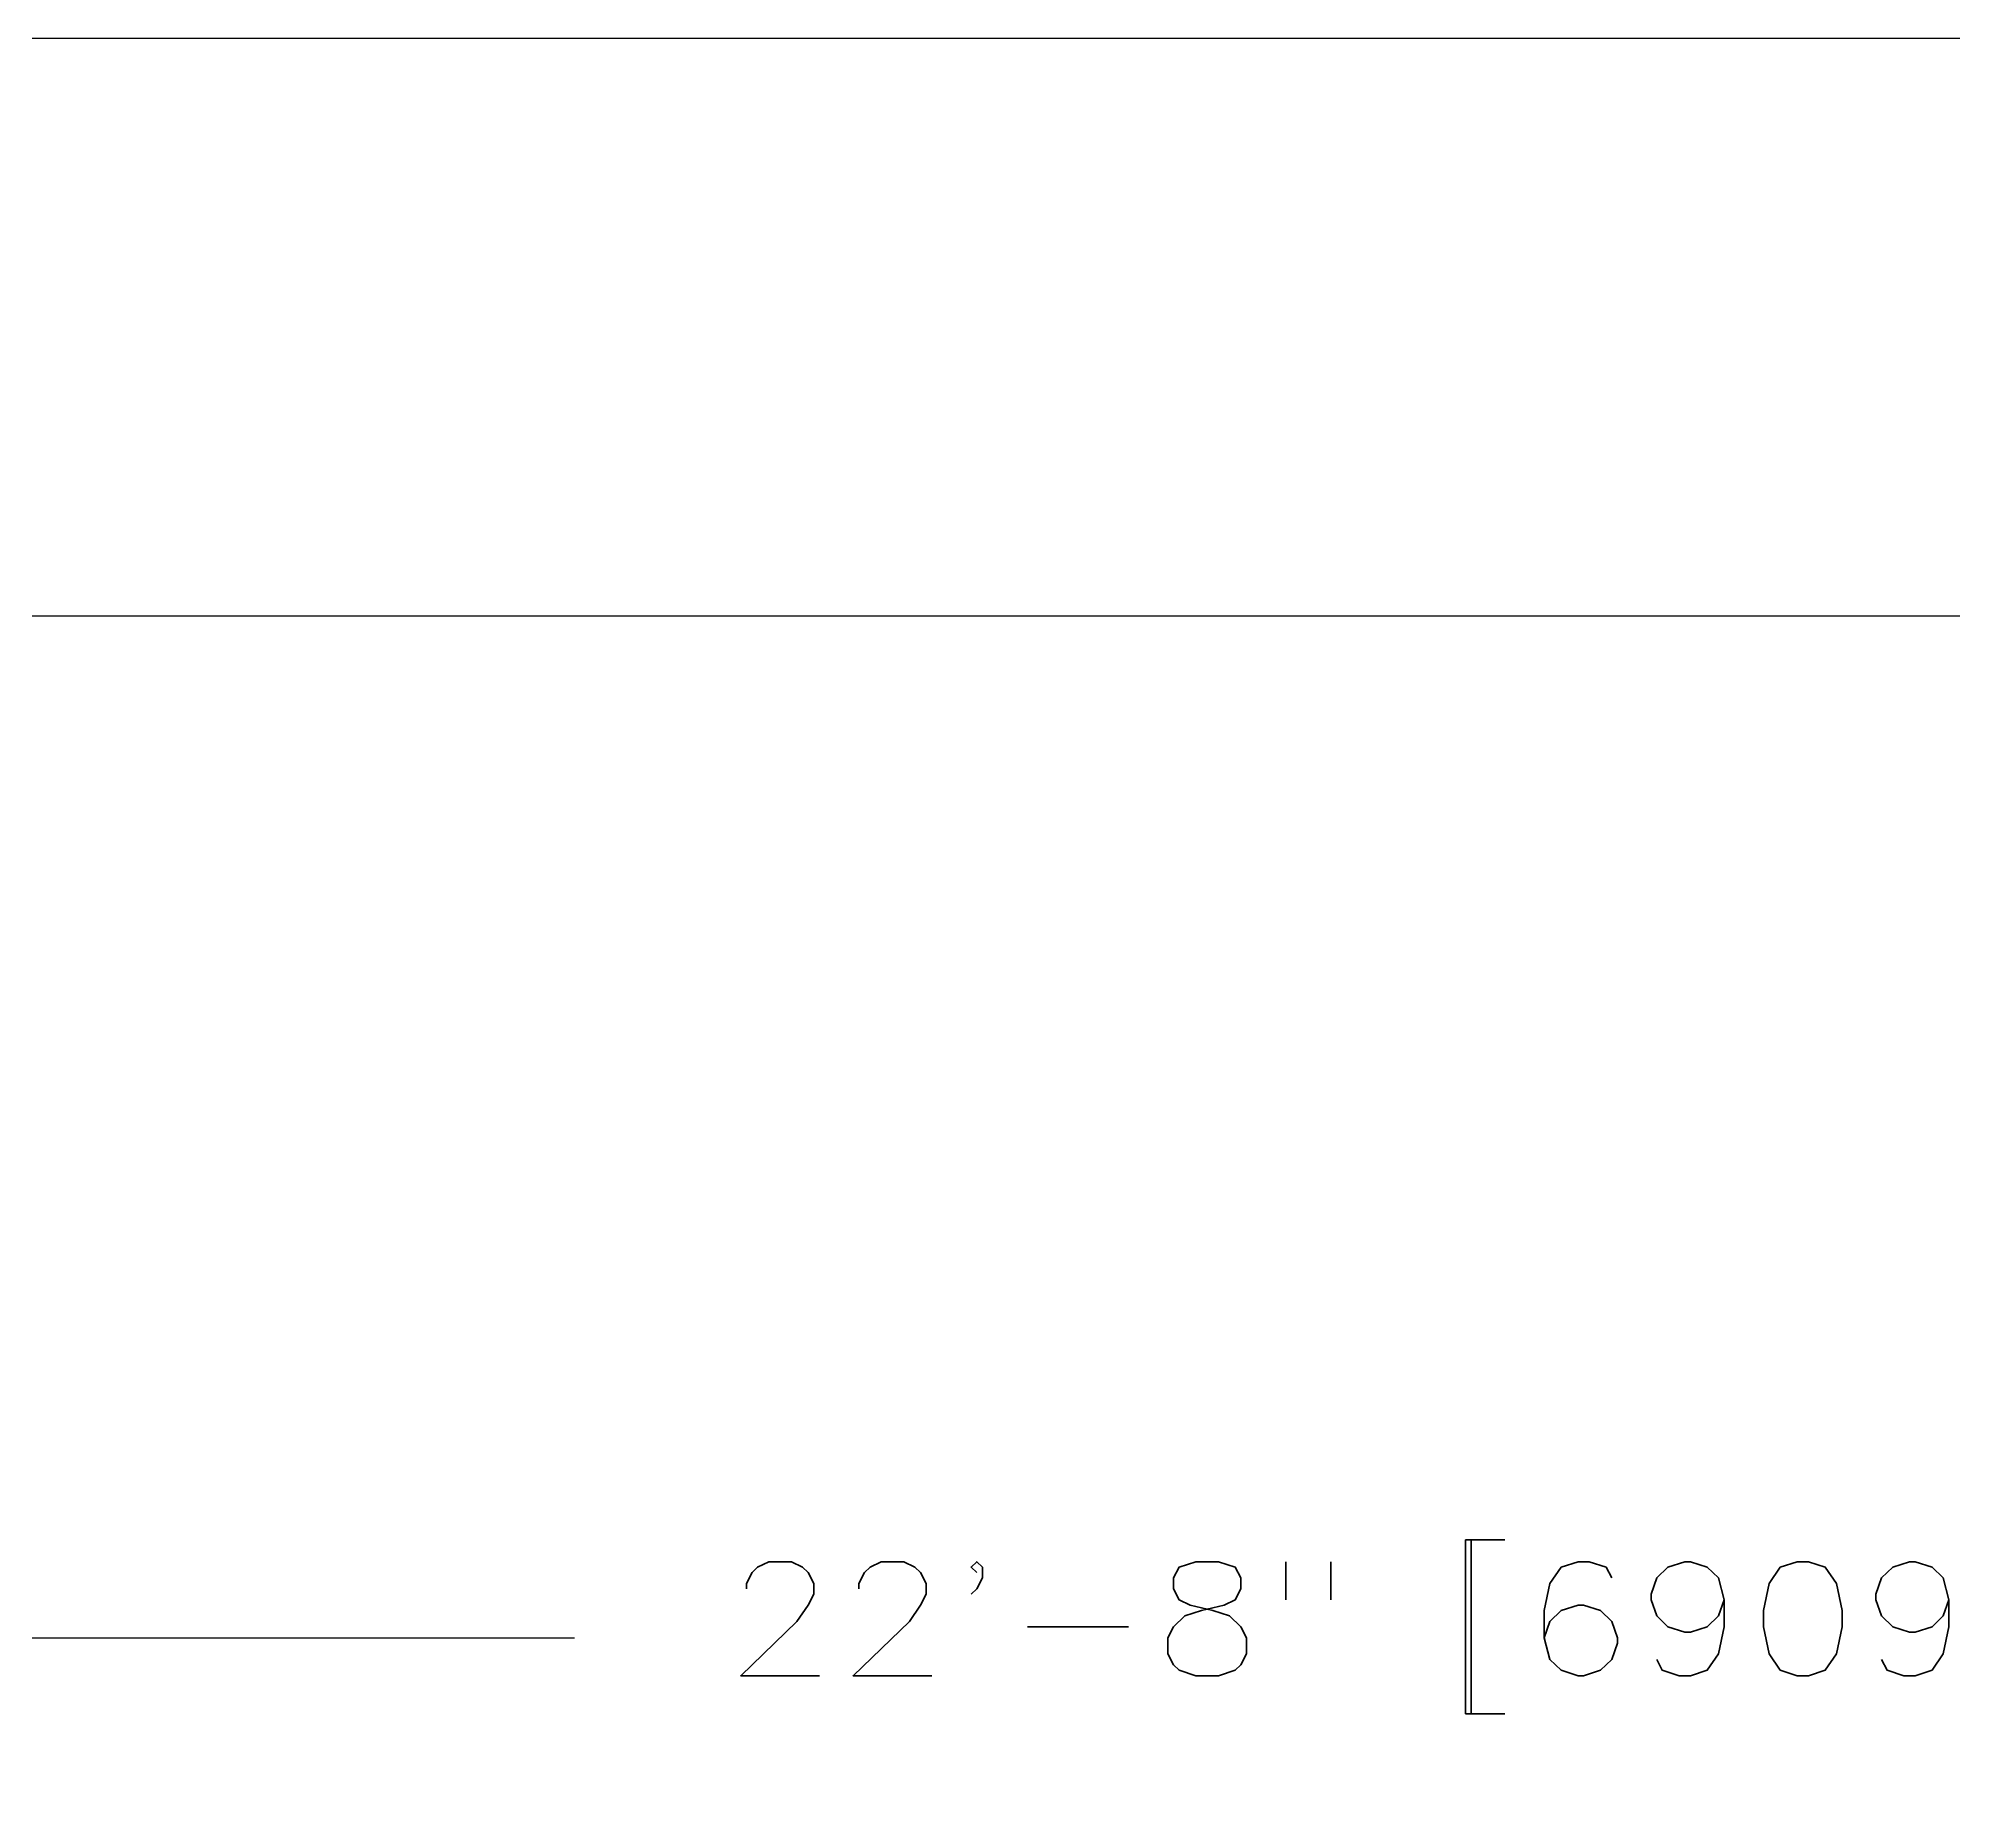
# Model space of a CAD drawing. Header units: inches. Extents: x -1254 to 5631, y 14 to 582.
# Drawn here: x 414.4 to 477.4, y 40.5 to 98.7 of the extents above; entities that cross this region are included whole.
import ezdxf

# ---------------------------------------------------------------- set-up
doc = ezdxf.new("R2010")
doc.units = ezdxf.units.IN
doc.header["$MEASUREMENT"] = 0
doc.layers.add('Dim', color=5, linetype='Continuous')
doc.layers.add('LAYER11A', color=11, linetype='Continuous')
doc.styles.add('ROMANS', font='romans.shx', dxfattribs={"width": 1.15})
doc.dimstyles.new('ROMANS', dxfattribs={"dimscale": 0, "dimtxt": 0.078125, "dimasz": 0.09375, "dimexe": 0.09375, "dimexo": 0.09375, "dimgap": 0.0625, "dimtad": 0, "dimdec": 4, "dimzin": 1, "dimdsep": 46, "dimlunit": 4, "dimtxsty": 'ROMANS', "dimblk": 'ARCHTICK', "dimcen": 0.0625, "dimdle": 0.09375, "dimclrd": 256, "dimclre": 256, "dimclrt": 256, "dimadec": 0, "dimazin": 0, "dimtfac": 1, "dimtdec": 4, "dimtofl": 0, "dimtmove": 2, "dimatfit": 0, "dimfxl": 1, "dimtfillclr": 256, "dimfrac": 2, "dimtolj": 1, "dimtzin": 0, "dimarcsym": 0})

# ---------------------------------------------------------------- blocks, each defined once
blk = doc.blocks.new('_ArchTick')
at = {"color": 0, "linetype": 'ByBlock', "const_width": 0.15}
blk.add_lwpolyline([(-0.5, -0.5), (0.5, 0.5)], dxfattribs=at)
blk = doc.blocks.new('*D20')
at = {"layer": 'DEFPOINTS', "color": 0, "transparency": 16777216}
for p in [(322.741, 49.004), (594.741, 49.004), (594.741, 46.078)]:
    blk.add_point(p, dxfattribs=at)
at = {"layer": 'Dim', "lineweight": -2, "transparency": 16777216}
for p, q in [((322.647, 46.078), (432.022, 46.078)), ((594.835, 46.078), (485.46, 46.078)), ((322.741, 44.504), (322.741, 41.578)), ((594.741, 44.504), (594.741, 41.578))]:
    blk.add_line(p, q, dxfattribs=at)
at = {"layer": 'Dim', "lineweight": -2, "transparency": 16777216, "xscale": 4.5, "yscale": 4.5, "zscale": 4.5, "rotation": 180}
blk.add_blockref('_ArchTick', (322.741, 46.078), dxfattribs=at)
at = {"layer": 'Dim', "lineweight": -2, "transparency": 16777216, "xscale": 4.5, "yscale": 4.5, "zscale": 4.5}
blk.add_blockref('_ArchTick', (594.741, 46.078), dxfattribs=at)
at = {"layer": 'Dim', "transparency": 16777216, "insert": (458.741, 46.078), "char_height": 3.75, "attachment_point": 5, "style": 'ROMANS'}
blk.add_mtext('\\A1;22\'-8" [6909]', dxfattribs=at)

msp = doc.modelspace()

# ---------------------------------------------------------------- linework, layer by layer
at = {"layer": 'LAYER11A'}
for p, q in [((330.74124, 98.68852), (586.74124, 98.68852)), ((330.74124, 79.68852), (586.74124, 79.68852))]:
    msp.add_line(p, q, dxfattribs=at)

# ---------------------------------------------------------------- dimensions: what is measured, and where the dimension line sits
at = {"layer": 'Dim'}
dim = msp.add_linear_dim(base=(594.74124, 46.07771), p1=(322.74124, 49.00431), p2=(594.74124, 49.00431), dimstyle='ROMANS', override={"dimscale": 0, "dimtxt": 0.078125, "dimasz": 0.09375, "dimexe": 0.09375, "dimexo": 0.09375, "dimgap": 0.0625, "dimcen": 0.0625, "dimtix": 0, "dimtofl": 0, "dimtmove": 2, "dimatfit": 0}, dxfattribs=at)
dim.commit()
dim.dimension.update_dxf_attribs({"geometry": '*D20', "text_midpoint": (458.74124, 46.07771)})

doc.saveas('drawing.dxf')
